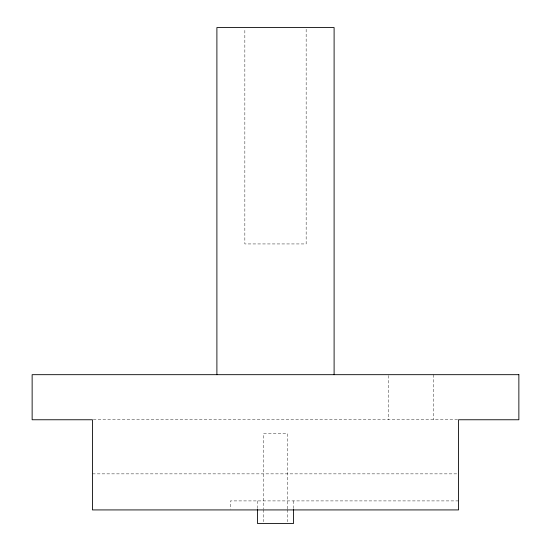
<?xml version="1.0" encoding="UTF-8"?>
<svg xmlns="http://www.w3.org/2000/svg" width="551" height="551" viewBox="0 0 551 551"><rect width="100%" height="100%" fill="white"/><g stroke="black" fill="none" stroke-linecap="round" stroke-linejoin="round"><path stroke-width="0.41" stroke-dasharray="2.75 2.07" d="M93.305 419.759L457.695 419.759M92.444 473.86L458.556 473.86M458.556 500.907L230.421 500.907L230.421 509.103M433.286 374.68L433.286 419.759M388.207 375.527L388.207 419.759M306.156 29.265L306.156 243.941L244.844 243.941L244.844 29.265M293.559 500.907L293.559 508.421M287.223 508.855L287.223 433.286L263.777 433.286L263.777 508.855M287.223 509.709L287.223 521.735M263.777 509.709L263.777 521.735M257.441 500.907L257.441 508.421"/><path stroke-width="0.83" d="M334.106 374.68L334.106 27.55L216.894 27.55L216.894 374.68M293.559 509.255L293.559 523.45L257.441 523.45L257.441 509.255M518.863 374.68L32.137 374.68L32.137 419.759L92.444 419.759L92.444 509.923L458.556 509.923L458.556 419.759L518.863 419.759L518.863 374.68"/></g></svg>
